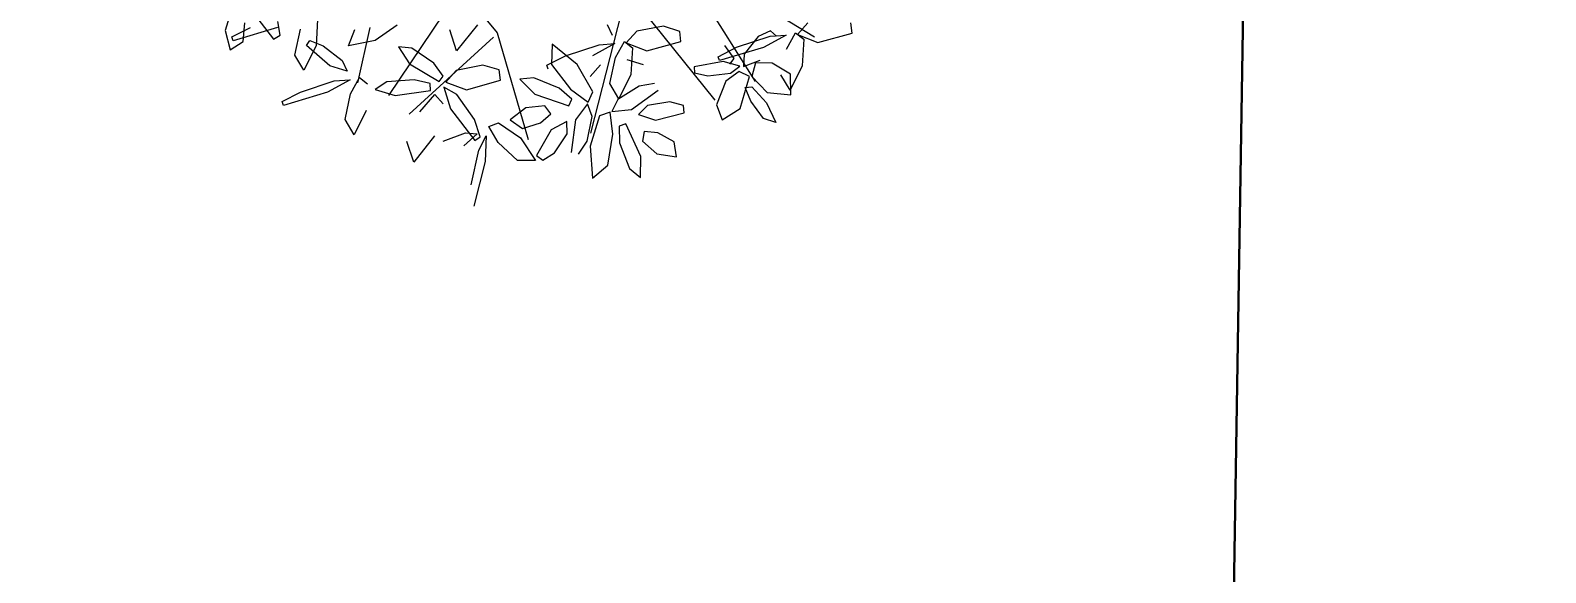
# Model space of a CAD drawing. Header units: inches. Extents: x -9985691 to 3643, y -3270716 to 4788.
# Drawn here: x -4982082.7 to -4982018.7, y -3264663.5 to -3264640.6 of the extents above; entities that cross this region are included whole.
import ezdxf

# ---------------------------------------------------------------- set-up
doc = ezdxf.new("R2010")
doc.units = ezdxf.units.IN
doc.header["$LTSCALE"] = 2
doc.header["$MEASUREMENT"] = 0
doc.header["$PDMODE"] = 34
doc.layers.get('0').update_dxf_attribs({"linetype": 'CONTINUOUS'})
doc.layers.get('DEFPOINTS').update_dxf_attribs({"color": 141, "linetype": 'CONTINUOUS'})
doc.layers.add('plants', color=105, linetype='CONTINUOUS', lineweight=18)
doc.layers.add('window', color=4, linetype='CONTINUOUS', lineweight=13)
doc.styles.add('ROMANS', font='Romans.shx', dxfattribs={"width": 0.8})
doc.dimstyles.new('8 SCALE', dxfattribs={"dimscale": 0, "dimtxt": 7, "dimasz": 6, "dimexe": 6, "dimexo": 2, "dimgap": 2, "dimtad": 1, "dimdec": 0, "dimzin": 0, "dimdsep": 46, "dimlunit": 4, "dimtxsty": 'ROMANS', "dimblk": 'DOTSMALL', "dimcen": 0, "dimdle": 7, "dimclrd": 8, "dimclre": 8, "dimclrt": 3, "dimadec": 0, "dimazin": 0, "dimtfac": 1, "dimtdec": 0, "dimtofl": 0, "dimtmove": 2, "dimatfit": 3, "dimfxl": 6, "dimfxlon": 1, "dimtolj": 1, "dimtzin": 0, "dimarcsym": 0})

# ---------------------------------------------------------------- blocks, each defined once
blk = doc.blocks.new('site')
at = {"layer": 'window'}
blk.add_line((-4984266.773, -3261575.04), (-4984291.27, -3260867.464), dxfattribs=at)
blk = doc.blocks.new('_DOTSMALL')
at = {"color": 0, "linetype": 'ByBlock', "const_width": 0.5}
blk.add_lwpolyline([(-0.0625, 0, 1), (0.0625, 0, 1)], format="xyb", close=True, dxfattribs=at)
blk = doc.blocks.new('*D583')
at = {"color": 8, "lineweight": -2, "ltscale": 0.5, "transparency": 16777216}
for p, q in [((-4982021.04, -3264216.194), (-4982484.007, -3264935.878)), ((-4982024.827, -3264222.081), (-4982019.781, -3264225.327)), ((-4982480.22, -3264929.991), (-4982475.174, -3264933.237))]:
    blk.add_line(p, q, dxfattribs=at)
at = {"layer": 'DEFPOINTS', "color": 0, "ltscale": 0.5, "transparency": 16777216}
for p in [(-4982024.827, -3264222.081), (-4982480.22, -3264929.991), (-4982480.22, -3264929.991)]:
    blk.add_point(p, dxfattribs=at)
at = {"color": 8, "lineweight": -2, "ltscale": 0.5, "transparency": 16777216, "xscale": 6, "yscale": 6, "zscale": 6}
for p, rotation in [((-4982024.827, -3264222.081), 57.24713386434695), ((-4982480.22, -3264929.991), 237.2471338643469)]:
    blk.add_blockref('_DOTSMALL', p, dxfattribs=dict(at, rotation=rotation))
at = {"color": 3, "ltscale": 0.5, "transparency": 16777216, "insert": (-4982206.122, -3264479.835), "char_height": 12, "attachment_point": 5, "rotation": 57.24713, "style": 'ROMANS'}
blk.add_mtext('\\A1;70\'-2"', dxfattribs=at)
blk = doc.blocks.new('Planta(planta)002')
at = {"color": 60}
for p, q in [((-0.2793, 0.8101), (-0.2887, 0.7883)), ((-0.2639, 0.7733), (-0.2793, 0.8101)), ((-0.2887, 0.7883), (-0.2807, 0.7499)), ((-0.249, 0.7616), (-0.2234, 0.7963)), ((-0.2234, 0.7963), (-0.1954, 0.7706)), ((-0.2179, 0.7897), (-0.2083, 0.7586)), ((-0.17, 0.7761), (-0.2179, 0.7897)), ((-0.1187, 0.7687), (-0.0641, 0.8036)), ((-0.2807, 0.7499), (-0.2693, 0.7254)), ((-0.2603, 0.734), (-0.2639, 0.7733)), ((-0.2463, 0.721), (-0.249, 0.7616)), ((-0.1954, 0.7706), (-0.2034, 0.7323)), ((-0.1319, 0.7455), (-0.17, 0.7761)), ((-0.1332, 0.7312), (-0.1187, 0.7687)), ((-0.3415, 0.7337), (-0.3038, 0.7445)), ((-0.3281, 0.7079), (-0.3415, 0.7337)), ((-0.3038, 0.7445), (-0.2491, 0.7177)), ((-0.2693, 0.7254), (-0.2603, 0.734)), ((-0.2034, 0.7323), (-0.223, 0.7094)), ((-0.1665, 0.7344), (-0.1334, 0.7267)), ((-0.1334, 0.7267), (-0.1319, 0.7455)), ((-0.1045, 0.7309), (-0.1332, 0.7312)), ((-0.5213, 0.6684), (-0.5203, 0.6939)), ((-0.5203, 0.6939), (-0.4912, 0.6689)), ((-0.4676, 0.6872), (-0.4478, 0.7177)), ((-0.4478, 0.7177), (-0.4302, 0.696)), ((-0.4302, 0.696), (-0.4382, 0.6627)), ((-0.2847, 0.6915), (-0.3281, 0.7079)), ((-0.255, 0.6975), (-0.2847, 0.6915)), ((-0.1926, 0.7011), (-0.2647, 0.6575)), ((-0.2491, 0.7177), (-0.255, 0.6975)), ((-0.223, 0.7094), (-0.2463, 0.721)), ((-0.2428, 0.6977), (-0.2137, 0.7124)), ((-0.2252, 0.683), (-0.2428, 0.6977)), ((-0.2255, 0.6642), (-0.1691, 0.6964)), ((-0.148, 0.7166), (-0.1926, 0.7011)), ((-0.1691, 0.6964), (-0.148, 0.7166)), ((-0.1611, 0.7051), (-0.1611, 0.6904)), ((-0.4989, 0.6233), (-0.5213, 0.6684)), ((-0.4912, 0.6689), (-0.4653, 0.6086)), ((-0.4684, 0.6521), (-0.4676, 0.6872)), ((-0.4237, 0.6441), (-0.3788, 0.6742)), ((-0.3788, 0.6742), (-0.3696, 0.6636)), ((-0.2995, 0.6609), (-0.268, 0.6878)), ((-0.268, 0.6878), (-0.2472, 0.6919)), ((-0.2472, 0.6919), (-0.2613, 0.6635)), ((-0.2563, 0.6761), (-0.2438, 0.6751)), ((-0.2438, 0.6751), (-0.2376, 0.6463)), ((-0.1846, 0.6805), (-0.2252, 0.683)), ((-0.1611, 0.6904), (-0.1846, 0.6805)), ((-0.4531, 0.6426), (-0.4684, 0.6521)), ((-0.4382, 0.6627), (-0.4531, 0.6426)), ((-0.4369, 0.6141), (-0.4237, 0.6441)), ((-0.3814, 0.6408), (-0.4141, 0.6153)), ((-0.3696, 0.6636), (-0.3814, 0.6408)), ((-0.3119, 0.639), (-0.2995, 0.6609)), ((-0.3043, 0.6309), (-0.3119, 0.639)), ((-0.2613, 0.6635), (-0.3043, 0.6309)), ((-0.2647, 0.6575), (-0.261, 0.6508)), ((-0.261, 0.6508), (-0.2255, 0.6642)), ((-0.5802, 0.63), (-0.5432, 0.6346)), ((-0.5396, 0.5873), (-0.5802, 0.63)), ((-0.5432, 0.6346), (-0.4952, 0.6031)), ((-0.4769, 0.6022), (-0.4989, 0.6233)), ((-0.439, 0.5981), (-0.38, 0.6106)), ((-0.4141, 0.6153), (-0.4369, 0.6141)), ((-0.4872, 0.5626), (-0.5396, 0.5873)), ((-0.4952, 0.6031), (-0.4689, 0.5729)), ((-0.4653, 0.6086), (-0.4769, 0.6022)), ((-0.466, 0.5742), (-0.439, 0.5981)), ((-0.3755, 0.5973), (-0.3979, 0.5798)), ((-0.5216, 0.5349), (-0.5713, 0.5691)), ((-0.5647, 0.5815), (-0.5366, 0.5772)), ((-0.5366, 0.5772), (-0.4969, 0.5535)), ((-0.4689, 0.5729), (-0.4872, 0.5626)), ((-0.4425, 0.5674), (-0.466, 0.5742)), ((-0.3979, 0.5798), (-0.4425, 0.5674)), ((-0.4399, 0.568), (-0.4302, 0.5369)), ((-0.392, 0.5545), (-0.4399, 0.568)), ((-0.3637, 0.5599), (-0.377, 0.5315)), ((-0.3407, 0.547), (-0.286, 0.5819)), ((-0.2737, 0.5677), (-0.287, 0.5393)), ((-0.286, 0.5819), (-0.2737, 0.5677)), ((-0.6263, 0.5307), (-0.6482, 0.5066)), ((-0.6136, 0.4826), (-0.6263, 0.5307)), ((-0.6182, 0.5262), (-0.6169, 0.5402)), ((-0.6169, 0.5402), (-0.5922, 0.5473)), ((-0.5922, 0.5473), (-0.5512, 0.5411)), ((-0.5512, 0.5411), (-0.5347, 0.5254)), ((-0.4857, 0.5317), (-0.5216, 0.5349)), ((-0.4969, 0.5535), (-0.4857, 0.5317)), ((-0.4865, 0.4907), (-0.4827, 0.5305)), ((-0.4827, 0.5305), (-0.4627, 0.5244)), ((-0.4302, 0.5369), (-0.3884, 0.5128)), ((-0.3539, 0.5239), (-0.392, 0.5545)), ((-0.3551, 0.5095), (-0.3407, 0.547)), ((-0.287, 0.5393), (-0.3265, 0.5093)), ((-0.6896, 0.4637), (-0.7639, 0.5035)), ((-0.6482, 0.5066), (-0.6477, 0.4583)), ((-0.5655, 0.5143), (-0.6182, 0.5262)), ((-0.5347, 0.5254), (-0.5655, 0.5143)), ((-0.537, 0.4483), (-0.5111, 0.5086)), ((-0.5111, 0.5086), (-0.4985, 0.5046)), ((-0.4985, 0.5046), (-0.4987, 0.4741)), ((-0.4627, 0.5244), (-0.4445, 0.4693)), ((-0.4165, 0.5016), (-0.4452, 0.5018)), ((-0.3884, 0.5128), (-0.3554, 0.5051)), ((-0.3554, 0.5051), (-0.3539, 0.5239)), ((-0.3265, 0.5093), (-0.3551, 0.5095)), ((-0.7381, 0.4732), (-0.6817, 0.4412)), ((-0.6205, 0.4343), (-0.6136, 0.4826)), ((-0.6023, 0.4462), (-0.5987, 0.4739)), ((-0.5987, 0.4739), (-0.569, 0.491)), ((-0.569, 0.491), (-0.5441, 0.494)), ((-0.5406, 0.4764), (-0.5666, 0.4528)), ((-0.5441, 0.494), (-0.5406, 0.4764)), ((-0.4987, 0.4741), (-0.5159, 0.4268)), ((-0.4764, 0.4342), (-0.4865, 0.4907)), ((-0.4474, 0.4426), (-0.3911, 0.4747)), ((-0.37, 0.495), (-0.4145, 0.4795)), ((-0.3911, 0.4747), (-0.37, 0.495)), ((-0.3534, 0.4607), (-0.3618, 0.4808)), ((-0.6535, 0.4333), (-0.6896, 0.4637)), ((-0.6477, 0.4583), (-0.6374, 0.426)), ((-0.5666, 0.4528), (-0.6023, 0.4462)), ((-0.5352, 0.4099), (-0.537, 0.4483)), ((-0.4445, 0.4693), (-0.4476, 0.4105)), ((-0.6616, 0.4191), (-0.6945, 0.4155)), ((-0.6817, 0.4412), (-0.6535, 0.4333)), ((-0.6745, 0.4016), (-0.6616, 0.4191)), ((-0.6734, 0.4238), (-0.6619, 0.4268)), ((-0.6607, 0.3521), (-0.6734, 0.4238)), ((-0.6619, 0.4268), (-0.6459, 0.3975)), ((-0.6374, 0.426), (-0.6205, 0.4343)), ((-0.5159, 0.4268), (-0.5352, 0.4099)), ((-0.4866, 0.4359), (-0.4829, 0.4291)), ((-0.4829, 0.4291), (-0.4474, 0.4426)), ((-0.4476, 0.4105), (-0.4764, 0.4342)), ((-0.7136, 0.3817), (-0.6745, 0.4016)), ((-0.6459, 0.3975), (-0.6337, 0.3428)), ((-0.7779, 0.3679), (-0.7585, 0.3326)), ((-0.7166, 0.3635), (-0.7779, 0.3679)), ((-0.615, 0.3504), (-0.5599, 0.3845)), ((-0.5477, 0.3701), (-0.5615, 0.3419)), ((-0.5599, 0.3845), (-0.5477, 0.3701)), ((-0.6603, 0.3129), (-0.6631, 0.336)), ((-0.6391, 0.3163), (-0.6607, 0.3521)), ((-0.6337, 0.3428), (-0.6391, 0.3163)), ((-0.63, 0.313), (-0.615, 0.3504)), ((-0.5615, 0.3419), (-0.6014, 0.3124)), ((-0.7021, 0.3139), (-0.6603, 0.3129)), ((-0.6014, 0.3124), (-0.63, 0.313)), ((-0.7106, 0.2602), (-0.6603, 0.3023)), ((-0.6514, 0.2935), (-0.6658, 0.2668)), ((-0.6603, 0.3023), (-0.6514, 0.2935)), ((-0.6498, 0.241), (-0.6376, 0.3032)), ((-0.6376, 0.3032), (-0.6251, 0.302)), ((-0.6251, 0.302), (-0.6193, 0.2731)), ((-0.5744, 0.2889), (-0.5546, 0.2539)), ((-0.5132, 0.2853), (-0.5744, 0.2889)), ((-0.8142, 0.2532), (-0.8047, 0.222)), ((-0.7664, 0.2394), (-0.8142, 0.2532)), ((-0.7269, 0.2257), (-0.7106, 0.2602)), ((-0.6658, 0.2668), (-0.7026, 0.2324)), ((-0.6193, 0.2731), (-0.6261, 0.2249)), ((-0.8047, 0.222), (-0.7631, 0.1977)), ((-0.7026, 0.2324), (-0.7269, 0.2257)), ((-0.6406, 0.205), (-0.6498, 0.241)), ((-0.6261, 0.2249), (-0.6406, 0.205)), ((-0.7631, 0.1977), (-0.7301, 0.1898)), ((-0.7301, 0.1898), (-0.7285, 0.2086)), ((-0.7447, 0.1798), (-0.7893, 0.1645)), ((-0.7659, 0.1596), (-0.7447, 0.1798)), ((-0.6129, 0.1767), (-0.6605, 0.1657)), ((-0.7893, 0.1645), (-0.8617, 0.1213)), ((-0.8224, 0.1278), (-0.7659, 0.1596)), ((-0.7366, 0.1656), (-0.7506, 0.1355)), ((-0.7283, 0.1455), (-0.7366, 0.1656)), ((-0.7314, 0.1017), (-0.7283, 0.1455)), ((-0.6605, 0.1657), (-0.7007, 0.1364)), ((-0.8617, 0.1213), (-0.858, 0.1145)), ((-0.858, 0.1145), (-0.8224, 0.1278)), ((-0.7506, 0.1355), (-0.7517, 0.0784)), ((-0.7007, 0.1364), (-0.6703, 0.1247)), ((-0.7886, 0.1057), (-0.779, 0.0746)), ((-0.7407, 0.0922), (-0.7886, 0.1057)), ((-0.7412, 0.0772), (-0.7314, 0.1017)), ((-0.7027, 0.0616), (-0.7407, 0.0922)), ((-0.779, 0.0746), (-0.7372, 0.0505)), ((-0.7517, 0.0784), (-0.7412, 0.0772)), ((-0.7838, 0.0261), (-0.7704, 0.0303)), ((-0.7704, 0.0303), (-0.7543, 0.0102)), ((-0.7633, 0.0172), (-0.8354, -0.0264)), ((-0.7744, -0.0272), (-0.7838, 0.0261)), ((-0.8514, -0.0195), (-0.8245, -0.0122)), ((-0.8315, -0.05), (-0.8514, -0.0195)), ((-0.8354, -0.0264), (-0.8317, -0.0332)), ((-0.8317, -0.0332), (-0.7962, -0.0197)), ((-0.8245, -0.0122), (-0.7972, -0.0329)), ((-0.7997, -0.0648), (-0.8315, -0.05))]:
    blk.add_line(p, q, dxfattribs=at)
at = {"color": 62}
blk.add_line((-0.0641, 0.8036), (-0.0517, 0.7893), dxfattribs=at)
at = {"color": 44}
for p, q in [((-0.2062, 0.2771), (-0.1155, 0.7575)), ((-0.1796, 0.482), (-0.2489, 0.7319)), ((-0.265, 0.3283), (-0.3237, 0.6998)), ((-0.2917, 0.45), (-0.5212, 0.5717)), ((-0.4998, 0.3219), (-0.6066, 0.4949)), ((-0.5105, 0.3219), (-0.7187, 0.3027)), ((-0.4785, 0.1682), (-0.4998, 0.3219)), ((-0.1475, 0.1682), (-0.7187, 0.2514)), ((-0.6493, 0.1425), (-0.74, 0.1938))]:
    blk.add_line(p, q, dxfattribs=at)
blk = doc.blocks.new('*D599')
at = {"color": 8, "lineweight": -2, "ltscale": 0.5, "transparency": 16777216}
for p, q in [((-4981992.548, -3264937.687), (-4981981.028, -3264215.779)), ((-4981987.139, -3264222.682), (-4981975.141, -3264222.874)), ((-4981998.436, -3264930.592), (-4981986.437, -3264930.783))]:
    blk.add_line(p, q, dxfattribs=at)
at = {"layer": 'DEFPOINTS', "color": 0, "ltscale": 0.5, "transparency": 16777216}
for p in [(-4982024.827, -3264222.081), (-4981981.14, -3264222.778), (-4982036.123, -3264929.991)]:
    blk.add_point(p, dxfattribs=at)
at = {"color": 8, "lineweight": -2, "ltscale": 0.5, "transparency": 16777216, "xscale": 6, "yscale": 6, "zscale": 6}
for p, rotation in [((-4981981.14, -3264222.778), 89.08579315626037), ((-4981992.436, -3264930.688), 269.0857931562604)]:
    blk.add_blockref('_DOTSMALL', p, dxfattribs=dict(at, rotation=rotation))
at = {"color": 3, "ltscale": 0.5, "transparency": 16777216, "insert": (-4981995.93, -3264576.587), "char_height": 12, "attachment_point": 5, "rotation": 89.08579, "style": 'ROMANS'}
blk.add_mtext("\\A1;59'", dxfattribs=at)
blk = doc.blocks.new('*D606')
at = {"color": 8, "lineweight": -2, "ltscale": 0.5, "transparency": 16777216}
for p, q in [((-4982032.174, -3264935.771), (-4982453.54, -3264318.983)), ((-4982449.592, -3264324.763), (-4982444.638, -3264321.378)), ((-4982036.123, -3264929.991), (-4982031.169, -3264926.606))]:
    blk.add_line(p, q, dxfattribs=at)
at = {"layer": 'DEFPOINTS', "color": 0, "ltscale": 0.5, "transparency": 16777216}
for p in [(-4982449.592, -3264324.763), (-4982449.592, -3264324.763), (-4982036.123, -3264929.991)]:
    blk.add_point(p, dxfattribs=at)
at = {"color": 8, "lineweight": -2, "ltscale": 0.5, "transparency": 16777216, "xscale": 6, "yscale": 6, "zscale": 6}
for p, rotation in [((-4982449.592, -3264324.763), 124.3394193640547), ((-4982036.123, -3264929.991), 304.3394193640547)]:
    blk.add_blockref('_DOTSMALL', p, dxfattribs=dict(at, rotation=rotation))
at = {"color": 3, "ltscale": 0.5, "transparency": 16777216, "insert": (-4982293.088, -3264535.494), "char_height": 12, "attachment_point": 5, "rotation": 304.33942, "style": 'ROMANS'}
blk.add_mtext('\\A1;61\'-1"', dxfattribs=at)

msp = doc.modelspace()

# ---------------------------------------------------------------- linework, layer by layer
at = {"ltscale": 0.5}
for points in [[(-4982465.512, -3264639.361), (-4982030.843, -3264599.121), (-4982036.123, -3264929.991), (-4982480.22, -3264929.991), (-4982465.512, -3264639.361)], [(-4982381.885, -3264915.991), (-4982382.594, -3264929.991), (-4982036.123, -3264929.991), (-4982030.843, -3264599.121), (-4982367.427, -3264630.281), (-4982375.359, -3264787.024), (-4982214.481, -3264787.024)]]:
    msp.add_lwpolyline(points, dxfattribs=at)

# ---------------------------------------------------------------- block references
at = {"rotation": 357.1029815411249}
msp.add_blockref('site', (160703.863, -259432.953), dxfattribs=at)
at = {"layer": 'plants', "extrusion": (0, 0, -1), "xscale": 23.07493709513869, "yscale": 23.07493709513869, "zscale": -23.07493709487529, "rotation": 132.1834378060478}
msp.add_blockref('Planta(planta)002', (4982060.759, -3264627.2), dxfattribs=at)

# ---------------------------------------------------------------- dimensions: what is measured, and where the dimension line sits
at = {"ltscale": 0.5}
dim = msp.add_aligned_dim(p1=(-4982036.123, -3264929.991), p2=(-4982024.827, -3264222.081), distance=-43.692, dimstyle='8 SCALE', override={"dimscale": 1, "dimtxt": 12}, dxfattribs=at)
dim.commit()
dim.dimension.update_dxf_attribs({"geometry": '*D599', "text_midpoint": (-4981995.93, -3264576.587)})
for base, p1, p2, angle, picture, middle in [((-4982480.22, -3264929.991), (-4982024.827, -3264222.081), (-4982480.22, -3264929.991), 237.24713, '*D583', (-4982206.122, -3264479.835)), ((-4982449.592, -3264324.763), (-4982036.123, -3264929.991), (-4982449.592, -3264324.763), 124.33942, '*D606', (-4982293.088, -3264535.494))]:
    dim = msp.add_linear_dim(base=base, p1=p1, p2=p2, angle=angle, dimstyle='8 SCALE', override={"dimscale": 1, "dimtxt": 12}, dxfattribs=at)
    dim.commit()
    dim.dimension.update_dxf_attribs({"geometry": picture, "text_midpoint": middle, "dimtype": 161})

doc.saveas('drawing.dxf')
